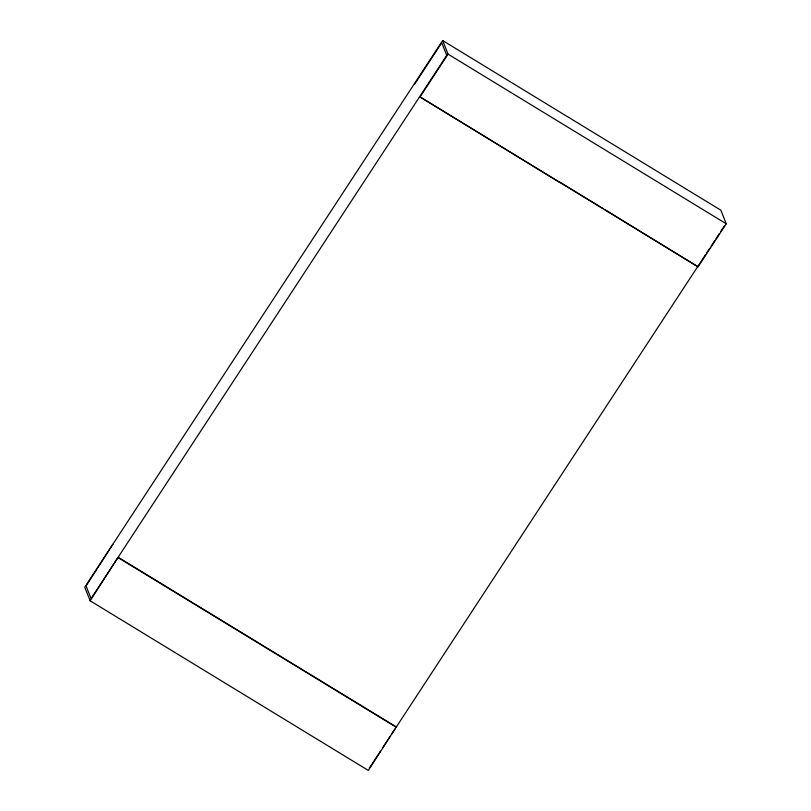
<?xml version="1.0" encoding="UTF-8"?>
<svg xmlns="http://www.w3.org/2000/svg" width="811" height="811" viewBox="0 0 811 811"><rect width="100%" height="100%" fill="white"/><g stroke="black" fill="none" stroke-linecap="round" stroke-linejoin="round"><path stroke-width="1.22" d="M558.982 182.009L419.692 96.712L698.078 266.839L726.261 223.795L720.857 210.211L442.654 40.55L84.739 587.205L90.143 600.789L368.346 770.45L396.336 726.909M90.143 600.789L118.122 557.248L396.346 726.94L705.519 254.695M419.875 97.178L448.057 54.134L442.654 40.55M369.279 768.23L380.379 751.28M382.457 748.107L390.091 736.449M391.48 734.33L394.947 729.028M706.908 252.576L709.676 248.338M711.065 246.209L714.532 240.918M715.92 238.799L719.387 233.497M720.776 231.378L724.243 226.087M448.057 54.134L726.261 223.795M559.874 182.201L602.999 208.498M605.158 209.816L698.078 266.839M118.325 557.745L396.528 727.406M414.472 83.594L414.664 84.091L441.721 42.77L446.729 55.361L91.075 598.579L86.057 585.978L112.922 544.161"/></g></svg>
